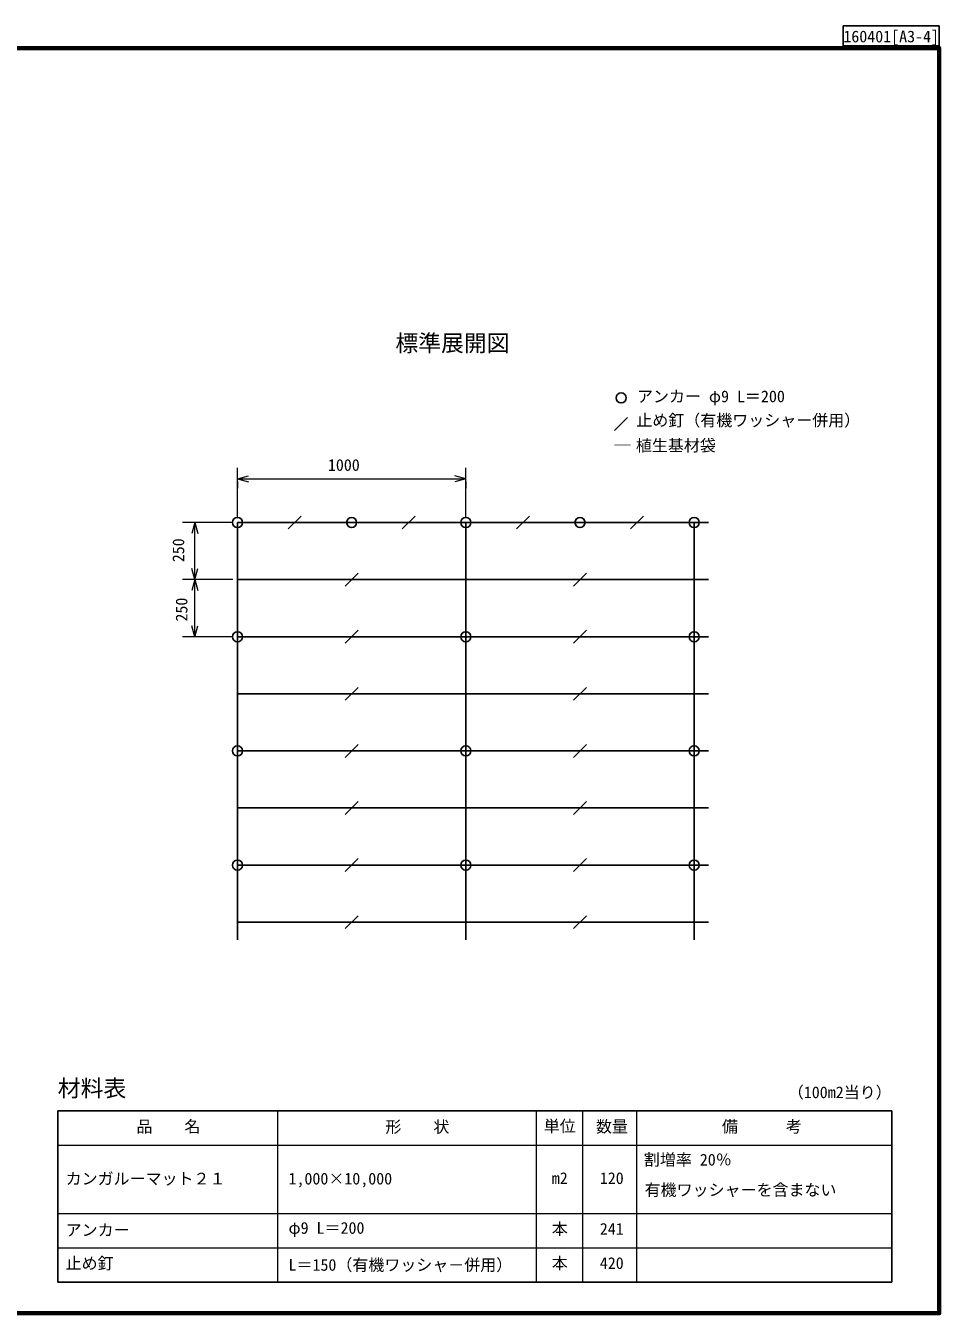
# Model space of a CAD drawing. Units: millimetres, scale not verified. Extents: x 200 to 8200, y 200 to 5838.
# Drawn here: x 4200 to 8200, y 200 to 5838 of the extents above; entities that cross this region are included whole.
import ezdxf
from ezdxf.enums import TextEntityAlignment as Align

# ---------------------------------------------------------------- set-up
doc = ezdxf.new("R2010")
doc.units = ezdxf.units.MM
doc.header["$LTSCALE"] = 20
for name, color, linetype, lineweight in [('C-DOC', 3, 'Continuous', 25), ('C-MTR-FRAM', 5, 'Continuous', 25), ('C-MTR-LINE', 5, 'Continuous', 13), ('C-STR', 3, 'Continuous', 25), ('C-STR-DIM', 1, 'Continuous', 13), ('C-STR-TXT', 7, 'Continuous', 25), ('C-TTL', 2, 'Continuous', 70)]:
    doc.layers.add(name, color=color, linetype=linetype, lineweight=lineweight)
for name, color, linetype in [('C-MTR', 5, 'Continuous'), ('C-MTR-TXT', 5, 'Continuous'), ('C-TTL-TXT', 7, 'Continuous')]:
    doc.layers.add(name, color=color, linetype=linetype)
doc.styles.add('ＭＳ ゴシック', font='')
doc.styles.get('ＭＳ ゴシック').set_extended_font_data('MS Gothic')

msp = doc.modelspace()

# ---------------------------------------------------------------- linework, layer by layer
at = {"layer": 'C-DOC'}
for p, q in [((8200, 5838), (7780, 5838)), ((7780, 5838), (7780, 5750)), ((8200, 5750), (8200, 5838)), ((7780, 5750), (8200, 5750))]:
    msp.add_line(p, q, dxfattribs=at)
at = {"layer": 'C-MTR-FRAM'}
for p, q in [((4340.27, 1086.5), (4340.27, 336.5)), ((4340.27, 1086.5), (7991.99, 1086.5)), ((7991.99, 1086.5), (7991.99, 336.5)), ((4340.27, 336.5), (7991.99, 336.5))]:
    msp.add_line(p, q, dxfattribs=at)
at = {"layer": 'C-MTR-LINE'}
for p, q in [((5302.27, 1086.5), (5302.27, 336.5)), ((6434.7, 1086.5), (6434.7, 336.5)), ((6637.85, 1086.5), (6637.85, 336.5)), ((6874.7, 1086.5), (6874.7, 336.5)), ((4340.27, 936.5), (7991.99, 936.5)), ((4340.27, 636.5), (7991.99, 636.5)), ((4340.27, 486.5), (7991.99, 486.5))]:
    msp.add_line(p, q, dxfattribs=at)
at = {"layer": 'C-STR', "color": 7}
for p, q in [((5348.71, 3634.28), (5405.28, 3690.85)), ((5848.71, 3634.28), (5905.28, 3690.85)), ((6348.71, 3634.28), (6405.28, 3690.85)), ((6848.71, 3634.28), (6905.28, 3690.85)), ((5127, 1834.91), (5127, 3662.56)), ((6127, 1834.91), (6127, 3662.56)), ((7127, 1834.91), (7127, 3662.56)), ((5598.71, 3384.28), (5655.28, 3440.85)), ((6598.71, 3384.28), (6655.28, 3440.85)), ((5598.71, 3134.28), (5655.28, 3190.85)), ((6598.71, 3134.28), (6655.28, 3190.85)), ((5598.71, 2884.28), (5655.28, 2940.85)), ((6598.71, 2884.28), (6655.28, 2940.85)), ((5598.71, 2634.28), (5655.28, 2690.85)), ((6598.71, 2634.28), (6655.28, 2690.85)), ((5598.71, 2384.28), (5655.28, 2440.85)), ((6598.71, 2384.28), (6655.28, 2440.85)), ((5598.71, 2134.28), (5655.28, 2190.85)), ((6598.71, 2134.28), (6655.28, 2190.85)), ((5598.71, 1884.28), (5655.28, 1940.85)), ((6598.71, 1884.28), (6655.28, 1940.85))]:
    msp.add_line(p, q, dxfattribs=at)
at = {"layer": 'C-STR'}
for p, q in [((5127, 3662.56), (7190, 3662.56)), ((5127, 3412.56), (7190, 3412.56)), ((5127, 3162.56), (7190, 3162.56)), ((5127, 2912.56), (7190, 2912.56)), ((5127, 2662.56), (7190, 2662.56)), ((5127, 2412.56), (7190, 2412.56)), ((5127, 2162.56), (7190, 2162.56)), ((5127, 1912.56), (7190, 1912.56))]:
    msp.add_line(p, q, dxfattribs=at)
at = {"layer": 'C-STR', "color": 7}
for centre in [(5127, 3662.56), (5627, 3662.56), (6127, 3662.56), (6627, 3662.56), (7127, 3662.56), (5127, 3162.56), (6127, 3162.56), (7127, 3162.56), (5127, 2662.56), (6127, 2662.56), (7127, 2662.56), (5127, 2162.56), (6127, 2162.56), (7127, 2162.56)]:
    msp.add_circle(centre, 22, dxfattribs=at)
at = {"layer": 'C-STR-DIM'}
for p, q in [((5127, 3682.56), (5127, 3902.56)), ((6127, 3682.56), (6127, 3902.56)), ((5127, 3853.57), (5175.29, 3866.51)), ((5127, 3853.57), (5175.29, 3840.62)), ((5127, 3853.57), (6127, 3853.57)), ((5127, 3842.56), (5127, 3813.57)), ((6127, 3853.57), (6078.7, 3866.51)), ((6127, 3853.57), (6078.7, 3840.62)), ((6127, 3842.56), (6127, 3813.57)), ((6127, 3842.56), (6127, 3813.57)), ((5107, 3662.56), (4887, 3662.56)), ((4940.39, 3662.56), (4927.45, 3614.27)), ((4940.39, 3662.56), (4953.33, 3614.27)), ((4940.39, 3262.56), (4940.39, 3662.56)), ((4940.39, 3412.56), (4927.45, 3460.86)), ((4940.39, 3412.56), (4953.33, 3460.86)), ((5107, 3412.56), (4887, 3412.56)), ((4940.39, 3412.56), (4927.45, 3364.27)), ((4940.39, 3412.56), (4953.33, 3364.27)), ((4940.39, 3162.56), (4940.39, 3262.56)), ((5107, 3162.56), (4887, 3162.56)), ((4940.39, 3162.56), (4927.45, 3210.86)), ((4940.39, 3162.56), (4953.33, 3210.86))]:
    msp.add_line(p, q, dxfattribs=at)
at = {"layer": 'C-STR-TXT'}
msp.add_line((6778.7, 4065.88), (6835.27, 4122.45), dxfattribs=at)
msp.add_circle((6806.98, 4208.32), 22, dxfattribs=at)
at = {"layer": 'C-TTL'}
msp.add_lwpolyline([(200, 200), (8200, 200), (8200, 5740), (200, 5740)], close=True, dxfattribs=at)

# ---------------------------------------------------------------- texts
at = {"layer": 'C-DOC', "style": 'ＭＳ ゴシック'}
msp.add_text('160401[A3-4]', height=51.32, dxfattribs=at).set_placement((7780, 5750), align=Align.BOTTOM_LEFT)
at = {"layer": 'C-MTR', "style": 'ＭＳ ゴシック'}
msp.add_text('材料表', height=73.31, dxfattribs=at).set_placement((4340.27, 1126.5), align=Align.BOTTOM_LEFT)
at = {"layer": 'C-MTR-TXT', "style": 'ＭＳ ゴシック'}
for s, p in [('（100m2当り）', (7536.99, 1126.5)), ('\u3000品\u3000\u3000名\u3000', (4614.43, 976.5)), ('\u3000形\u3000\u3000状\u3000', (5705.15, 975.5)), ('数量', (6696.8, 976.5)), ('\u3000備\u3000\u3000\u3000考\u3000', (7178.2, 976.5)), ('割増率 20％', (6906.7, 831.5)), ('カンガルーマット２１', (4374.73, 748.45)), ('1,000×10,000', (5350.57, 748.45)), ('有機ワッシャーを含まない', (6909.89, 699.09)), ('アンカー', (4374.73, 523.5)), ('φ9 L＝200', (5350.57, 532.66)), ('止め釘', (4374.73, 377.5)), ('L＝150（有機ワッシャ－併用）', (5350.57, 370.76))]:
    msp.add_text(s, height=51.32, dxfattribs=at).set_placement(p, align=Align.BOTTOM_LEFT)
for s, p in [('単位', (6538.31, 978.5)), ('m2', (6538.31, 750.45)), ('本', (6538.31, 528.5)), ('本', (6538.31, 378.5))]:
    msp.add_text(s, height=51.32, dxfattribs=at).set_placement(p, align=Align.BOTTOM_CENTER)
for s, p in [('120', (6818.41, 750.45)), ('241', (6818.41, 528.5)), ('420', (6818.41, 378.5))]:
    msp.add_text(s, height=51.32, dxfattribs=at).set_placement(p, align=Align.BOTTOM_RIGHT)
at = {"layer": 'C-STR-DIM', "color": 7, "style": 'ＭＳ ゴシック'}
msp.add_text('1000', height=51.32, dxfattribs=at).set_placement((5523, 3873.57), align=Align.BOTTOM_LEFT)
for p in [(4909.29, 3488.75), (4923.24, 3228.94)]:
    msp.add_text('250', height=51.32, rotation=90, dxfattribs=at).set_placement(p, align=Align.BOTTOM_LEFT)
at = {"layer": 'C-STR-TXT', "style": 'ＭＳ ゴシック'}
for s, p in [('アンカー φ9 L＝200', (6876.51, 4173.93)), ('止め釘（有機ワッシャー併用）', (6873.73, 4069.22)), ('植生基材袋', (6871.65, 3959.13))]:
    msp.add_text(s, height=51.32, dxfattribs=at).set_placement(p, align=Align.BOTTOM_LEFT)
at = {"layer": 'C-STR-TXT', "color": 3, "style": 'ＭＳ ゴシック', "width": 1.2}
msp.add_text('―', height=51.32, dxfattribs=at).set_placement((6771.36, 3960.43), align=Align.BOTTOM_LEFT)
at = {"layer": 'C-TTL-TXT', "style": 'ＭＳ ゴシック'}
msp.add_text('標準展開図', height=73.31, dxfattribs=at).set_placement((5818.45, 4389.75), align=Align.BOTTOM_LEFT)

doc.saveas('drawing.dxf')
